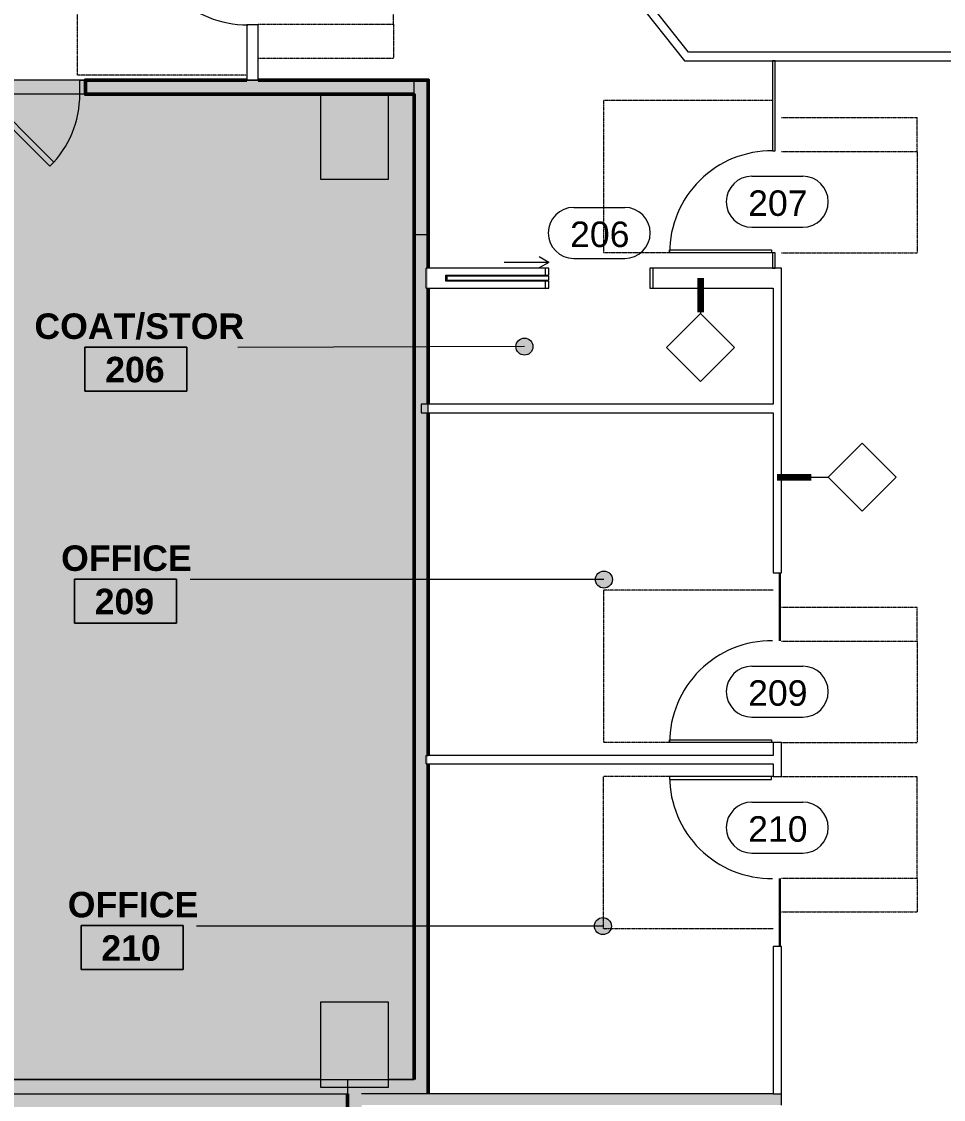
# Model space of a CAD drawing. Header units: inches. Extents: x 842 to 2283, y -57 to 1824.
# Drawn here: x 1530.8 to 1856.2, y 592 to 972.6 of the extents above; entities that cross this region are included whole.
import ezdxf

# ---------------------------------------------------------------- set-up
doc = ezdxf.new("R2010")
doc.units = ezdxf.units.IN
doc.header["$MEASUREMENT"] = 0
doc.linetypes.add('Dash 1_32_', pattern=[0.0625, 0.03125, -0.03125])
for name, color, linetype, lineweight in [('A-AREA-IDEN', 2, 'Continuous', 9), ('A-DETL-GENF', 92, 'Continuous', 9), ('A-DETL-THIN', 151, 'Continuous', 9), ('A-DOOR', 31, 'Continuous', 13), ('A-DOOR-IDEN', 31, 'Continuous', 9), ('A-GENM', 13, 'Dash 1_32_', 9), ('A-GLAZ', 151, 'Continuous', 13), ('A-GLAZ-CURT', 52, 'Continuous', 9), ('A-WALL', 113, 'Continuous', 9), ('A-WALL-IDEN', 211, 'Continuous', 9), ('A-WALL-PATT', 111, 'Continuous', 13), ('I-WALL', 2, 'Continuous', 13), ('Orbis - Background_dwg', 8, 'Continuous', 9), ('Orbis_AR$0$A-Wall-Exst', 7, 'Continuous', 9), ('Orbis_BB$0$A-Door-Exst', 7, 'Continuous', 9), ('Orbis_BB$0$A-Wall-Exst', 7, 'Continuous', 9), ('S-COLS', 52, 'Continuous', 13)]:
    doc.layers.add(name, color=color, linetype=linetype, lineweight=lineweight)
doc.styles.add('Swis721 Lt BT', font='swissl.ttf', dxfattribs={"height": 9})
doc.styles.add('Swis721 Lt BT_B', font='', dxfattribs={"height": 9})
doc.styles.get('Swis721 Lt BT_B').set_extended_font_data('Swis721 Lt BT', bold=True)

# ---------------------------------------------------------------- blocks, each defined once
blk = doc.blocks.new('Concrete-Rectangular-Column - 24 x 30-6914152-Level XX  CONSTRUCTION')
at = {"layer": 'S-COLS', "lineweight": 9}
blk.add_hatch(color=7, dxfattribs=at).paths.add_polyline_path([(12, -15), (12, 15), (-12, 15), (-12, -15)], flags=0)
at = {"layer": 'S-COLS', "color": 8, "lineweight": 20}
for p, q in [((12, 15), (-12, 15)), ((-12, 15), (-12, -15)), ((12, -15), (12, 15)), ((-12, -15), (12, -15))]:
    blk.add_line(p, q, dxfattribs=at)
blk = doc.blocks.new('Door - Pocket Single - Solid-7364832-Level XX  CONSTRUCTION')
at = {"layer": 'A-DOOR', "lineweight": 9}
for p, q in [((-13.82, 3.41), (-14.94, 3.41)), ((-13.82, -3.59), (-13.82, 3.41)), ((21.81, 3.41), (21.81, 0.99)), ((22.93, 3.41), (21.81, 3.41)), ((21.81, 0.99), (22.93, 0.99)), ((-14.94, -3.59), (-13.82, -3.59)), ((22.93, -1.17), (21.81, -1.17)), ((21.81, -1.17), (21.81, -3.59)), ((21.81, -3.59), (22.93, -3.59)), ((21.81, -5.7), (25.22, -3.73)), ((21.81, -5.7), (25.22, -7.67)), ((21.81, -5.7), (37.55, -5.7))]:
    blk.add_line(p, q, dxfattribs=at)
at = {"layer": 'A-DOOR'}
for p, q in [((57.81, 0.6), (21.81, 0.6)), ((21.81, 0.6), (21.81, -0.78)), ((57.81, -0.78), (57.81, 0.6)), ((21.81, -0.78), (57.81, -0.78))]:
    blk.add_line(p, q, dxfattribs=at)
blk = doc.blocks.new('Door - Glass Single - Full Rail - Short Handle-7263213-Level XX  CONSTRUCTION')
at = {"layer": 'A-DOOR', "lineweight": 20}
for p, q in [((17, -2), (18, -2)), ((17, -38), (17, -2)), ((18, -2), (18, -38)), ((18, -38), (17, -38))]:
    blk.add_line(p, q, dxfattribs=at)
at = {"layer": 'A-DOOR', "lineweight": 9}
blk.add_arc((18, -2), 36, 179.5, 270, dxfattribs=at)
at = {"layer": 'A-GENM'}
for p, q in [((-17.81, 49.31), (-29.81, 49.31)), ((-29.81, 1.5), (-29.81, 49.31)), ((-17.81, 49.31), (18, 49.31)), ((-17.81, 1.5), (-17.81, 49.31)), ((18, 1.5), (18, 49.31)), ((17.97, 1.5), (18, 1.5)), ((-35.81, -1.5), (-35.81, -61.31)), ((17.97, -1.5), (18, -1.5)), ((18, -1.5), (18, -61.31)), ((-35.81, -61.31), (18, -61.31))]:
    blk.add_line(p, q, dxfattribs=at)
blk = doc.blocks.new('Door - Glass Single - Full Rail - Short Handle-7028100-Level XX  CONSTRUCTION')
at = {"layer": 'A-DOOR', "lineweight": 20}
for p, q in [((17, 38), (17, 2)), ((18, 38), (17, 38)), ((18, 2), (18, 38)), ((17, 2), (18, 2))]:
    blk.add_line(p, q, dxfattribs=at)
at = {"layer": 'A-DOOR', "lineweight": 9}
blk.add_arc((18, 2), 36, 90, 180.5, dxfattribs=at)
at = {"layer": 'A-GENM'}
for p, q in [((-35.81, 61.31), (18, 61.31)), ((-35.81, 1.5), (-35.81, 61.31)), ((18, 1.5), (18, 61.31)), ((17.97, 1.5), (18, 1.5)), ((-29.81, -1.5), (-29.81, -49.31)), ((-17.81, -1.5), (-17.81, -49.31)), ((17.97, -1.5), (18, -1.5)), ((18, -1.5), (18, -49.31)), ((-17.81, -49.31), (-29.81, -49.31)), ((-17.81, -49.31), (18, -49.31))]:
    blk.add_line(p, q, dxfattribs=at)
blk = doc.blocks.new('Frameless opening with glazing - 24_ x 84_-7275717-Level XX  CONSTRUCTION')
at = {"layer": 'A-GLAZ', "lineweight": 30}
blk.add_line((-13.5, -0.875), (10.5, -0.875), dxfattribs=at)
blk = doc.blocks.new('Door - Glass Single - Full Rail - Long Handle-7282400-Level XX  CONSTRUCTION')
at = {"layer": 'A-DOOR', "lineweight": 20}
for p, q in [((17, 38), (17, 2)), ((18, 38), (17, 38)), ((18, 2), (18, 38)), ((17, 2), (18, 2))]:
    blk.add_line(p, q, dxfattribs=at)
at = {"layer": 'A-DOOR', "lineweight": 9}
blk.add_arc((18, 2), 36, 90, 180.5, dxfattribs=at)
at = {"layer": 'A-GENM'}
for p, q in [((-35.81, 61.81), (18, 61.81)), ((-35.81, 2), (-35.81, 61.81)), ((18, 2), (18, 61.81)), ((17.97, 2), (18, 2)), ((-29.81, -2), (-29.81, -49.81)), ((-17.81, -2), (-17.81, -49.81)), ((17.97, -2), (18, -2)), ((18, -2), (18, -49.81)), ((-17.81, -49.81), (-29.81, -49.81)), ((-17.81, -49.81), (18, -49.81))]:
    blk.add_line(p, q, dxfattribs=at)
blk = doc.blocks.new('Door - Glass Single - Full Rail - Long Handle-7312893-Level XX  CONSTRUCTION')
at = {"layer": 'A-DOOR', "lineweight": 20}
for p, q in [((17, -2), (18, -2)), ((17, -38), (17, -2)), ((18, -2), (18, -38)), ((18, -38), (17, -38))]:
    blk.add_line(p, q, dxfattribs=at)
at = {"layer": 'A-DOOR', "lineweight": 9}
blk.add_arc((18, -2), 36, 179.5, 270, dxfattribs=at)
at = {"layer": 'A-GENM'}
for p, q in [((-17.81, 49.31), (-29.81, 49.31)), ((-29.81, 1.5), (-29.81, 49.31)), ((-17.81, 49.31), (18, 49.31)), ((-17.81, 1.5), (-17.81, 49.31)), ((18, 1.5), (18, 49.31)), ((17.97, 1.5), (18, 1.5)), ((-35.81, -1.75), (-35.81, -61.31)), ((17.97, -1.5), (18, -1.5)), ((18, -1.75), (18, -61.31)), ((-35.81, -61.31), (18, -61.31))]:
    blk.add_line(p, q, dxfattribs=at)
blk = doc.blocks.new('System Panel - Glazed-7314832-Level XX  CONSTRUCTION')
at = {"layer": 'A-GLAZ-CURT', "lineweight": 13}
for p, q in [((-31.15, 1.75), (-36.65, 1.75)), ((-36.65, 1.75), (-36.65, 0.75)), ((-36.65, 0.75), (-31.15, 0.75)), ((-31.15, 0.75), (-31.15, 1.75)), ((36.65, 1.75), (4.85, 1.75)), ((4.85, 1.75), (4.85, 0.75)), ((4.85, 0.75), (36.65, 0.75)), ((36.65, 0.75), (36.65, 1.75))]:
    blk.add_line(p, q, dxfattribs=at)
blk = doc.blocks.new('Orbis - Background_dwg_Orbis_BB-7347761-Level XX  CONSTRUCTION')
at = {"layer": 'Orbis_BB$0$A-Wall-Exst'}
h = blk.add_hatch(color=256, dxfattribs=at)
h.paths.add_polyline_path([(12382.66, 1399.92), (12382.66, 1516.42), (12382.6, 1516.42), (12382.6, 1399.92)], flags=0)
h.paths.add_polyline_path([(11882.91, 1399.92), (11882.91, 1402.92), (11888.16, 1402.92), (11888.16, 1443.92), (11873.16, 1443.92), (11873.16, 1428.92), (11876.16, 1428.92), (11876.16, 1399.92)], flags=0)
h.paths.add_polyline_path([(12204.66, 1404.92), (12205.91, 1404.92), (12205.91, 1512.91), (12097.41, 1512.91), (12097.41, 1404.92), (12200.66, 1404.92)], flags=0)
h.paths.add_polyline_path([(12377.72, 1404.92), (12377.72, 1703.29), (12382.6, 1703.29), (12382.6, 1691.42), (12382.66, 1691.42), (12382.66, 1757.92), (12261.66, 1757.92), (12261.66, 1752.92), (12377.66, 1752.92), (12377.66, 1404.92)], flags=0)
h.paths.add_polyline_path([(11991.41, 1404.92), (11991.41, 1626.92), (12056.66, 1626.92), (12056.66, 1631.92), (11985.66, 1631.92), (11985.66, 1651.92), (11980.41, 1651.92), (11980.41, 1626.67), (11986.16, 1626.67), (11986.16, 1404.92)], flags=0)
h.paths.add_polyline_path([(12102.66, 1405.17), (12102.66, 1507.66), (12200.66, 1507.66), (12200.66, 1405.17), (12196.59, 1405.17)], flags=0)
h.paths.add_polyline_path([(11956.16, 1411.66), (11956.16, 1416.91), (11918.16, 1416.91), (11918.16, 1411.66)], flags=0)
h.paths.add_polyline_path([(11888.16, 1489.92), (11888.16, 1547.92), (11873.16, 1547.92), (11873.16, 1532.92), (11876.16, 1532.92), (11876.16, 1523.92), (11873.16, 1523.92), (11873.16, 1511.92), (11876.16, 1511.92), (11876.16, 1489.92), (11882.91, 1489.92)], flags=0)
h.paths.add_polyline_path([(12382.6, 1519.42), (12382.66, 1519.42), (12382.66, 1640.42), (12382.6, 1640.42), (12382.6, 1523.92)], flags=0)
h.paths.add_polyline_path([(12188.1, 1536.67), (12200.66, 1536.67), (12200.66, 1542.91), (12204.66, 1542.91), (12204.66, 1722.91), (12200.66, 1722.91), (12200.66, 1752.92), (12221.66, 1752.92), (12221.66, 1757.92), (12196.66, 1757.92), (12196.66, 1751.92), (12198.66, 1751.92), (12198.66, 1541.92), (12104.66, 1541.92), (12104.66, 1751.92), (12156.66, 1751.92), (12156.66, 1757.92), (12085.66, 1757.92), (12085.66, 1719.93), (12098.66, 1719.93), (12098.66, 1631.92), (12096.66, 1631.92), (12096.66, 1626.92), (12098.66, 1626.92), (12098.66, 1542.91), (12102.66, 1542.91), (12102.66, 1536.67), (12175.83, 1536.67)], flags=0)
h.paths.add_polyline_path([(11879.25, 1593.92), (11888.16, 1593.92), (11888.16, 1651.92), (11873.16, 1651.92), (11873.16, 1636.92), (11876.16, 1636.92), (11876.16, 1627.92), (11873.16, 1627.92), (11873.16, 1615.92), (11876.16, 1615.92), (11876.16, 1593.92)], flags=0)
h.paths.add_polyline_path([(12382.66, 1643.42), (12382.66, 1684.42), (12382.6, 1684.42), (12382.6, 1643.42)], flags=0)
h.paths.add_polyline_path([(11877.29, 1697.92), (11888.16, 1697.92), (11888.16, 1756.91), (11918.16, 1756.91), (11918.16, 1754.92), (11956.16, 1754.92), (11956.16, 1756.91), (11986.16, 1756.91), (11986.16, 1754.92), (11995.66, 1754.92), (11995.66, 1722.93), (11985.66, 1722.93), (11985.66, 1740.91), (11980.41, 1740.91), (11980.41, 1697.92), (11985.66, 1697.92), (11985.66, 1719.93), (11998.66, 1719.93), (11998.66, 1757.92), (11876.16, 1757.92), (11876.16, 1733.92), (11873.16, 1733.92), (11873.16, 1721.92), (11876.16, 1721.92), (11876.16, 1697.92)], flags=0)
h.paths.add_polyline_path([(12098.66, 1722.91), (12088.66, 1722.93), (12088.66, 1754.92), (12102.66, 1754.92), (12102.64, 1722.91), (12102.42, 1722.91)], flags=0)
h.paths.add_polyline_path([(11918.16, 1740.92), (11956.16, 1740.92), (11956.16, 1746.17), (11918.16, 1746.17)], flags=0)
at = {"layer": 'Orbis_BB$0$A-Door-Exst', "color": 250, "lineweight": 13, "flags": 128}
for points in [[(12259.66, 1757.92), (12261.66, 1757.92), (12261.66, 1752.92), (12259.66, 1752.92)], [(12223.66, 1752.92), (12225.08, 1754.33), (12250.53, 1728.87), (12249.12, 1727.46)]]:
    blk.add_lwpolyline(points, close=True, dxfattribs=at)
at = {"layer": 'Orbis_BB$0$A-Door-Exst', "color": 250, "lineweight": 13}
blk.add_arc((12223.66, 1752.92), 36, 315, 360, dxfattribs=at)
at = {"layer": 'Orbis_BB$0$A-Wall-Exst', "color": 50, "lineweight": 50}
for p, q in [((12382.66, 1703.35), (12382.66, 1698.35)), ((12382.66, 1643.42), (12382.66, 1684.42)), ((12382.66, 1519.41), (12382.66, 1640.42)), ((12382.66, 1399.92), (12382.66, 1516.42))]:
    blk.add_line(p, q, dxfattribs=at)
at = {"layer": 'Orbis_BB$0$A-Wall-Exst', "color": 50, "lineweight": 50, "flags": 128}
for points in [[(12318.65, 1757.92), (12261.66, 1757.92), (12261.66, 1752.92), (12377.66, 1752.92), (12377.66, 1404.92)], [(12382.66, 1691.42), (12382.66, 1757.92), (12322.65, 1757.92)]]:
    blk.add_lwpolyline(points, dxfattribs=at)
blk = doc.blocks.new('Orbis - Background_dwg-7329766-Level XX  CONSTRUCTION')
at = {"layer": 'Orbis_AR$0$A-Wall-Exst'}
h = blk.add_hatch(color=256, dxfattribs=at)
h.paths.add_polyline_path([(1645.87, 56.98), (1645.98, 56.98), (1645.98, 67.98), (1645.87, 67.98), (1645.87, 62.31)], flags=0)
h.paths.add_polyline_path([(1650.86, 97.98), (1650.87, 97.98), (1650.86, 97.98)], flags=0)
h.paths.add_polyline_path([(1645.92, 97.98), (1645.98, 97.98), (1645.98, 207.29), (1645.87, 207.29), (1645.87, 97.98)], flags=0)
h.paths.add_polyline_path([(1650.87, 239.19), (1650.87, 246.16), (1650.8, 246.16), (1650.8, 239.19)], flags=0)
h.paths.add_polyline_path([(1645.92, 239.19), (1645.92, 593.98), (1645.87, 593.97), (1645.87, 239.19)], flags=0)
h.paths.add_polyline_path([(1650.86, 250.16), (1650.87, 250.16), (1650.87, 349.6), (1650.8, 349.6), (1650.8, 250.16)], flags=0)
h.paths.add_polyline_path([(1650.87, 353.6), (1650.87, 469.89), (1650.8, 469.89), (1650.8, 353.6)], flags=0)
h.paths.add_polyline_path([(1650.87, 473.89), (1650.87, 589.98), (1650.8, 589.98), (1650.8, 473.89)], flags=0)
at = {"layer": 'Orbis_AR$0$A-Wall-Exst', "color": 50, "lineweight": 50}
blk.add_line((1674.37, 897.42), (1674.37, 892.42), dxfattribs=at)
at = {"layer": 'Orbis_AR$0$A-Wall-Exst', "color": 50, "lineweight": 50, "flags": 128}
blk.add_lwpolyline([(1645.87, 593.98), (1645.87, 593.48), (1645.87, 350.1), (1645.87, 248.16), (1645.87, 239.19)], dxfattribs=at)
blk.add_blockref('Orbis - Background_dwg_Orbis_BB-7347761-Level XX  CONSTRUCTION', (-10708.29, -805.94))
blk = doc.blocks.new('Room Tag - Room Name and Number-3379422-Level XX  CONSTRUCTION')
at = {"layer": 'A-AREA-IDEN'}
for p, q in [((-0.1881, -0.1636), (-0.1881, -0.0018)), ((-0.1881, -0.0018), (0.1869, -0.0018)), ((0.1869, -0.0018), (-0.1881, -0.0018)), ((-0.1881, -0.0018), (-0.1881, -0.1636)), ((0.1869, -0.0018), (0.1869, -0.1636)), ((0.1869, -0.1636), (0.1869, -0.0018)), ((0.1869, -0.1636), (-0.1881, -0.1636)), ((-0.1881, -0.1636), (0.1869, -0.1636))]:
    blk.add_line(p, q, dxfattribs=at)
blk = doc.blocks.new('Door Tag - Door Tag-41184-Level XX  CONSTRUCTION')
at = {"layer": 'A-DOOR-IDEN'}
for p, q in [((-0.09375, 0.09375), (0.09375, 0.09375)), ((-0.09375, -0.09375), (0.09375, -0.09375))]:
    blk.add_line(p, q, dxfattribs=at)
for centre, start, end in [((-0.09375, 0), 90, 270), ((0.09375, 0), 270, 90)]:
    blk.add_arc(centre, 0.09375, start, end, dxfattribs=at)
blk = doc.blocks.new('Wall Tag - 1_4_-62626-Level XX  CONSTRUCTION')
at = {"layer": 'A-WALL-IDEN'}
for p, q in [((-0.125, 0), (0, 0.125)), ((0, 0.125), (0.125, 0)), ((-0.125, 0), (0, -0.125)), ((0, -0.125), (0.125, 0))]:
    blk.add_line(p, q, dxfattribs=at)

msp = doc.modelspace()

# ---------------------------------------------------------------- hatches: boundary and pattern name
at = {"layer": 'A-AREA-IDEN'}
h = msp.add_hatch(color=256, dxfattribs=at)
edge = h.paths.add_edge_path(flags=0)
edge.add_arc((1708.33, 857.83), 3, 0, 360)
h = msp.add_hatch(color=256, dxfattribs=at)
edge = h.paths.add_edge_path(flags=0)
edge.add_arc((1736.39, 775.55), 3, 0, 360)
h = msp.add_hatch(color=256, dxfattribs=at)
edge = h.paths.add_edge_path(flags=0)
edge.add_arc((1736.03, 653.2), 3, 0, 360)
at = {"layer": 'A-DETL-GENF'}
h = msp.add_hatch(color=9, dxfattribs=at)
h.paths.add_polyline_path([(1688, -9.77), (2180.09, -9.77), (2180.09, 282.04), (2178.37, 282.04), (2178.37, 269.98), (2160.37, 269.98), (2160.37, 281.98), (2145.5, 281.98), (2145.5, 222.1), (2148.37, 222.1), (2148.37, 48.98), (1645.98, 48.98), (1645.98, 56.98), (1645.87, 56.98), (1645.87, 67.98), (1645.98, 67.98), (1645.98, 68.19), (1645.71, 68.23), (1643.24, 68.89), (1642.84, 69.08), (1642.63, 69.12), (1642.36, 69.3), (1640.87, 69.99), (1639.47, 70.98), (1636.37, 70.98), (1636.37, 74.07), (1635.38, 75.48), (1634.68, 76.98), (1634.51, 77.24), (1634.47, 77.43), (1634.27, 77.85), (1633.6, 80.38), (1633.38, 83.07), (1633.6, 85.59), (1634.27, 88.11), (1635.38, 90.48), (1636.37, 91.9), (1636.37, 94.98), (1639.44, 94.98), (1640.87, 95.97), (1643.24, 97.08), (1645.98, 97.86), (1645.98, 97.98), (1645.87, 97.98), (1645.87, 207.29), (1645.98, 207.29), (1645.98, 208.97), (1636.37, 208.97), (1636.37, 239.19), (1645.87, 239.19), (1645.87, 593.98), (1179.62, 593.98), (1179.62, 528.98), (842.21, 528.98), (842.21, -9.77), (1603.42, -9.77)], flags=0)
h.paths.add_polyline_path([(1439.37, 58.98), (1435.75, 59.1), (1357.37, 59.1), (1357.37, 54.98), (1402.37, 54.98), (1402.37, 58.98), (1435.75, 58.98)], flags=0)
h.paths.add_polyline_path([(1350.37, 47.98), (1350.37, 122.98), (1361, 122.98), (1361, 62.73), (1439.37, 62.73), (1439.37, 51.98), (1409.37, 51.98), (1409.37, 47.98), (1357.37, 47.98)], flags=0)
h.paths.add_polyline_path([(928.37, 67.98), (928.24, 68), (925.84, 68.21), (923.32, 68.89), (922.97, 69.05), (922.63, 69.12), (922.17, 69.42), (920.95, 69.99), (919.55, 70.98), (916.37, 70.98), (916.37, 74.18), (915.46, 75.48), (914.94, 76.59), (914.49, 77.34), (914.35, 77.85), (913.68, 80.38), (913.45, 82.58), (913.39, 83.07), (913.51, 83.68), (913.68, 85.59), (914.51, 88.72), (914.92, 89.32), (915.46, 90.48), (916.37, 91.79), (916.37, 94.98), (919.52, 94.98), (920.95, 95.97), (922.25, 96.58), (922.63, 96.83), (922.91, 96.89), (923.32, 97.08), (925.84, 97.76), (928.54, 97.98), (931.05, 97.76), (933.58, 97.08), (935.95, 95.97), (937.37, 94.98), (940.37, 94.98), (940.37, 92.01), (941.44, 90.48), (942.54, 88.11), (943.22, 85.59), (943.45, 82.98), (943.22, 80.38), (942.54, 77.85), (941.44, 75.48), (940.37, 73.96), (940.37, 70.98), (937.35, 70.98), (935.95, 69.99), (933.58, 68.89), (931.05, 68.21), (928.41, 67.98)], flags=0)
h.paths.add_polyline_path([(1288.37, 67.98), (1288.3, 67.99), (1285.77, 68.21), (1283.24, 68.89), (1282.84, 69.08), (1282.63, 69.12), (1282.36, 69.3), (1280.87, 69.99), (1279.47, 70.98), (1276.37, 70.98), (1276.37, 74.07), (1275.38, 75.48), (1274.68, 76.98), (1274.51, 77.24), (1274.47, 77.43), (1274.27, 77.85), (1273.6, 80.38), (1273.38, 83.07), (1273.6, 85.59), (1274.27, 88.11), (1275.38, 90.48), (1276.37, 91.9), (1276.37, 94.98), (1279.44, 94.98), (1280.87, 95.97), (1283.24, 97.08), (1285.77, 97.76), (1288.46, 97.98), (1290.97, 97.76), (1293.5, 97.08), (1295.87, 95.97), (1297.3, 94.98), (1300.37, 94.98), (1300.37, 91.9), (1301.36, 90.48), (1302.47, 88.11), (1303.14, 85.59), (1303.37, 82.97), (1303.14, 80.38), (1302.47, 77.85), (1302.27, 77.43), (1302.23, 77.24), (1302.06, 76.98), (1301.36, 75.48), (1300.37, 74.07), (1300.37, 70.98), (1297.27, 70.98), (1295.87, 69.99), (1294.38, 69.3), (1294.11, 69.12), (1293.9, 69.08), (1293.5, 68.89), (1290.97, 68.21), (1288.41, 67.98)], flags=0)
h.paths.add_polyline_path([(940.37, 208.97), (916.37, 208.97), (916.37, 209.19), (916.15, 209.19), (916.15, 239.19), (940.15, 239.19), (940.15, 238.97), (940.37, 238.97), (940.37, 214.97)], flags=0)
h.paths.add_polyline_path([(1288.06, 208.97), (1276.37, 208.97), (1276.37, 239.19), (1300.37, 239.19), (1300.37, 208.97)], flags=0)
h.paths.add_polyline_path([(842.21, 593.97), (935.62, 593.98), (935.62, 598.98), (937.62, 598.98), (937.62, 740.22), (867.12, 740.22), (867.12, 647.48), (844.25, 647.48), (844.25, 623.98), (893.25, 623.98), (893.25, 598.98), (895.62, 598.98), (895.62, 593.98), (888.25, 593.98), (888.25, 612.48), (844.25, 612.48), (844.25, 593.98), (842.21, 593.98)], flags=0)
h.paths.add_polyline_path([(1247.87, 596.98), (1247.87, 605.72), (1209.87, 605.72), (1209.87, 596.98)], flags=0)
h.paths.add_polyline_path([(972.87, 596.98), (1010.87, 596.98), (1010.87, 605.72), (972.87, 605.72)], flags=0)
h.paths.add_polyline_path([(1283.12, 598.98), (1389.12, 598.98), (1389.12, 706.97), (1380.37, 706.97), (1380.37, 736.97), (1390.37, 736.97), (1390.37, 820.98), (1388.37, 820.98), (1388.37, 825.98), (1390.37, 825.98), (1390.37, 913.99), (1377.37, 913.99), (1377.37, 951.98), (1290.37, 951.98), (1290.37, 913.99), (1277.37, 913.99), (1277.37, 891.98), (1272.12, 891.98), (1272.12, 934.97), (1179.87, 934.97), (1179.87, 891.98), (1167.87, 891.98), (1167.87, 845.98), (1179.87, 845.98), (1179.87, 787.98), (1167.87, 787.98), (1167.87, 741.98), (1179.87, 741.98), (1179.87, 683.98), (1167.87, 683.98), (1167.87, 637.98), (1179.87, 637.98), (1179.87, 610.97), (1277.87, 610.97), (1277.87, 820.73), (1272.12, 820.73), (1272.12, 845.98), (1277.37, 845.98), (1277.37, 825.98), (1348.37, 825.98), (1348.37, 820.98), (1283.12, 820.98), (1283.12, 605.05)], flags=0)
h.paths.add_polyline_path([(1497.62, 598.98), (1636.37, 598.98), (1636.37, 626.3), (1660.37, 626.3), (1660.37, 598.98), (1669.37, 598.98), (1669.37, 946.98), (1553.37, 946.98), (1553.37, 951.98), (1513.37, 951.98), (1513.37, 946.98), (1506.37, 946.97), (1506.37, 916.97), (1496.37, 916.97), (1496.37, 736.97), (1506.37, 736.97), (1506.37, 706.97), (1497.62, 706.97), (1497.62, 599.23)], flags=0)
h.paths.add_polyline_path([(1488.37, 599.23), (1492.37, 599.23), (1492.37, 701.72), (1394.37, 701.72), (1394.37, 599.23), (1488.3, 599.23)], flags=0)
h.paths.add_polyline_path([(1010.87, 610.97), (1040.87, 610.97), (1040.87, 637.98), (1052.87, 637.98), (1052.87, 683.98), (1040.87, 683.98), (1040.87, 741.98), (1052.87, 741.98), (1052.87, 787.98), (1040.87, 787.98), (1040.87, 845.98), (1052.87, 845.98), (1052.87, 891.98), (1040.87, 891.98), (1040.87, 918.98), (942.87, 918.98), (942.87, 610.97), (972.87, 610.97)], flags=0)
h.paths.add_polyline_path([(844.25, 616.48), (888.25, 616.48), (888.25, 619.98), (844.25, 619.98)], flags=0)
h.paths.add_polyline_path([(842.21, 652.48), (862.12, 652.48), (862.12, 745.22), (891.62, 745.22), (891.62, 840.22), (857.37, 840.22), (857.37, 845.22), (919.37, 845.22), (919.37, 947.22), (842.21, 947.22), (842.21, 671.78)], flags=0)
h.paths.add_polyline_path([(1488.37, 706.97), (1492.37, 706.97), (1492.37, 730.73), (1394.37, 730.73), (1394.37, 706.97), (1459.04, 706.97)], flags=0)
h.paths.add_polyline_path([(1451.16, 735.98), (1490.37, 735.98), (1490.37, 945.98), (1488.37, 945.98), (1488.37, 951.98), (1448.37, 951.98), (1448.37, 945.98), (1396.37, 945.98), (1396.37, 735.98), (1434.26, 735.98)], flags=0)
h.paths.add_polyline_path([(896.62, 745.22), (898.37, 745.22), (898.37, 840.22), (896.62, 840.22), (896.62, 745.47)], flags=0)
h.paths.add_polyline_path([(903.62, 745.47), (937.62, 745.47), (937.62, 839.97), (903.62, 839.97), (903.62, 823.79)], flags=0)
h.paths.add_polyline_path([(934.14, 845.22), (937.62, 845.22), (937.62, 924.23), (1040.87, 924.23), (1040.87, 934.97), (1010.87, 934.97), (1010.87, 949.22), (972.87, 949.22), (972.87, 934.97), (942.87, 934.97), (942.87, 949.22), (923.37, 949.22), (923.37, 845.22)], flags=0)
h.paths.add_polyline_path([(1645.98, 916.97), (1636.37, 916.97), (1636.37, 946.97), (1660.37, 946.97), (1660.37, 916.97)], flags=0)
h.paths.add_polyline_path([(1277.37, 916.99), (1287.37, 916.99), (1287.37, 948.98), (1277.87, 948.98), (1277.87, 934.97), (1277.37, 934.97), (1277.37, 926.99)], flags=0)
h.paths.add_polyline_path([(1247.87, 940.23), (1247.87, 948.98), (1209.87, 948.98), (1209.87, 940.23)], flags=0)
h.paths.add_polyline_path([(1380.37, 946.99), (1394.37, 946.99), (1394.37, 948.98), (1380.37, 948.98)], flags=0)
h.paths.add_polyline_path([(1057.88, 1041.22), (1150.88, 1041.22), (1150.88, 1213.6), (932.37, 1213.6), (932.37, 1120.66), (933.12, 1120.66), (933.12, 1119.16), (931.62, 1119.16), (931.62, 1118.66), (929.12, 1118.66), (929.12, 1119.16), (927.62, 1119.16), (927.62, 1120.66), (928.37, 1120.66), (928.37, 1292.47), (913.87, 1292.47), (913.87, 1327.47), (928.54, 1327.47), (928.54, 1417.98), (928.37, 1417.98), (928.37, 1432.97), (912.37, 1432.97), (912.37, 1472.97), (928.37, 1472.97), (928.37, 1478.48), (940.37, 1478.48), (940.37, 1429.98), (1152.37, 1429.98), (1152.37, 1477.98), (1145.37, 1477.98), (1145.37, 1712.98), (940.37, 1712.98), (940.37, 1700.97), (916.37, 1700.97), (916.37, 1712.98), (842.21, 1712.98), (842.21, 1041.22), (928.37, 1041.22), (928.37, 1045.29), (927.62, 1045.29), (927.62, 1046.79), (929.12, 1046.79), (929.12, 1047.29), (931.62, 1047.29), (931.62, 1046.79), (933.12, 1046.79), (933.12, 1045.29), (932.37, 1045.29), (932.37, 1041.22), (1011.37, 1041.22)], flags=0)
h.paths.add_polyline_path([(958.58, 1217.35), (1150.88, 1217.35), (1150.88, 1398.47), (1148.75, 1398.47), (1148.75, 1418.36), (944.25, 1418.36), (944.25, 1327.47), (944.45, 1327.47), (944.45, 1292.47), (944.25, 1292.47), (944.25, 1217.35), (944.45, 1217.35)], flags=0)
h.paths.add_polyline_path([(940.5, 1217.35), (940.5, 1292.47), (932.37, 1292.47), (932.37, 1217.35), (940.45, 1217.35)], flags=0)
h.paths.add_polyline_path([(940.45, 1319.16), (940.45, 1324.47), (940.37, 1324.47), (940.37, 1319.16)], flags=0)
h.paths.add_polyline_path([(932.37, 1327.47), (940.5, 1327.47), (940.5, 1417.98), (932.29, 1417.98), (932.29, 1327.47)], flags=0)
h.paths.add_polyline_path([(1151.06, 1410.1), (1153.88, 1410.1), (1153.88, 1418.36), (1150.88, 1418.36), (1150.88, 1410.1)], flags=0)
h.paths.add_polyline_path([(2003.37, 1410.47), (2059.94, 1410.47), (2028.24, 1641.93), (2004.53, 1724.6), (2003.37, 1724.6), (2003.37, 1700.97), (1955.37, 1700.97), (1955.37, 1712.97), (1840.37, 1712.97), (1840.37, 1700.97), (1816.37, 1700.97), (1816.37, 1712.98), (1672.37, 1712.98), (1672.37, 1700.97), (1624.37, 1700.97), (1624.37, 1712.98), (1480.37, 1712.98), (1480.37, 1700.97), (1456.37, 1700.97), (1456.37, 1712.98), (1312.37, 1712.98), (1312.37, 1700.97), (1264.37, 1700.97), (1264.37, 1712.98), (1176.37, 1712.98), (1176.37, 1700.97), (1160.37, 1700.97), (1160.37, 1461.1), (1176.54, 1461.1), (1176.54, 1437.1), (1176.37, 1437.1), (1176.37, 1436.97), (1160.37, 1436.97), (1160.37, 1410.47), (1979.37, 1410.47)], flags=0)
h.paths.add_polyline_path([(1456.37, 1436.97), (1456.37, 1460.97), (1456.48, 1460.97), (1456.48, 1461.1), (1480.48, 1461.1), (1480.48, 1437.1), (1480.37, 1437.1), (1480.37, 1436.97), (1456.48, 1436.97)], flags=0)
h.paths.add_polyline_path([(1152.37, 1484.98), (1152.37, 1712.98), (1150.37, 1712.98), (1150.37, 1484.98), (1150.88, 1484.98)], flags=0)
h.paths.add_polyline_path([(1998.26, 1541.91), (1974.26, 1541.91), (1974.26, 1565.91), (1974.37, 1565.91), (1974.37, 1565.97), (1998.37, 1565.97), (1998.37, 1541.97), (1998.26, 1541.97)], flags=0)
h.paths.add_polyline_path([(1660.37, 1541.91), (1636.37, 1541.91), (1636.37, 1565.97), (1660.37, 1565.97), (1660.37, 1541.97)], flags=0)
h.paths.add_polyline_path([(1300.37, 1541.91), (1276.37, 1541.91), (1276.37, 1565.97), (1300.37, 1565.97), (1300.37, 1541.97)], flags=0)
at = {"layer": 'A-WALL-PATT', "lineweight": 9}
for points in [[(1674.31, 593.98), (1674.31, 897.36), (1669.43, 897.36), (1669.43, 593.98)], [(1247.87, 593.98), (1669.43, 593.98), (1669.43, 598.98), (1660.37, 598.98), (1660.37, 596.3), (1636.37, 596.3), (1636.37, 598.98), (1247.87, 598.98), (1247.87, 596.98)], [(1645.92, 239.19), (1650.8, 239.19), (1650.8, 593.98), (1645.92, 593.98), (1645.92, 256.11)], [(1796.09, 589.98), (1799.09, 589.98), (1799.09, 593.98), (1650.8, 593.98), (1650.8, 589.98), (1688, 589.98)]]:
    msp.add_hatch(color=7, dxfattribs=at).paths.add_polyline_path(points, flags=0)

# ---------------------------------------------------------------- linework, layer by layer
at = {"layer": 'A-AREA-IDEN'}
for p, q in [((1708.33, 857.83), (1607.13, 857.47)), ((1736.39, 775.55), (1590.28, 775.55)), ((1736.03, 653.2), (1592.62, 653.2))]:
    msp.add_line(p, q, dxfattribs=at)
for centre in [(1708.33, 857.83), (1736.39, 775.55), (1736.03, 653.2)]:
    msp.add_circle(centre, 3, dxfattribs=at)
at = {"layer": 'A-DETL-THIN'}
for p, q in [((1669.43, 951.98), (1167.87, 951.98)), ((1669.43, 598.98), (1669.43, 951.98)), ((1669.43, 946.98), (1496.37, 946.98)), ((1669.43, 598.98), (1669.43, 946.98)), ((1496.37, 598.98), (1669.43, 598.98)), ((1645.98, 598.98), (1669.43, 598.98)), ((1645.98, 48.98), (1645.98, 598.98))]:
    msp.add_line(p, q, dxfattribs=at)
at = {"layer": 'A-WALL', "lineweight": 13}
for p, q in [((1715.79, 885.48), (1673.68, 885.48)), ((1715.79, 883.06), (1715.79, 885.48)), ((1796.09, 885.48), (1753.67, 885.48)), ((1753.67, 885.48), (1753.67, 878.48)), ((1680.54, 880.9), (1680.54, 883.06)), ((1680.54, 883.06), (1715.79, 883.06)), ((1715.79, 880.9), (1680.54, 880.9)), ((1715.79, 878.48), (1715.79, 880.9)), ((1673.68, 878.48), (1715.79, 878.48)), ((1753.67, 878.48), (1796.09, 878.48)), ((1673.68, 713.48), (1674.31, 713.48)), ((1673.68, 710.48), (1674.31, 710.48)), ((1796.09, 593.98), (1799.09, 593.98))]:
    msp.add_line(p, q, dxfattribs=at)
at = {"layer": 'A-WALL'}
msp.add_line((1673.68, 878.48), (1673.68, 885.48), dxfattribs=at)
at = {"layer": 'A-WALL-IDEN', "lineweight": 90}
for p, q in [((1770.48, 881.98), (1770.48, 869.98)), ((1797.59, 811.73), (1809.59, 811.73))]:
    msp.add_line(p, q, dxfattribs=at)
at = {"layer": 'A-WALL-IDEN'}
for p, q in [((1770.48, 881.98), (1770.48, 869.47)), ((1797.59, 811.73), (1815.59, 811.73))]:
    msp.add_line(p, q, dxfattribs=at)
at = {"layer": 'I-WALL'}
for p, q in [((1766.25, 961.77), (1704.38, 1040.16)), ((1702.03, 1038.3), (1764.8, 958.77)), ((1614.35, 971.48), (1610.35, 971.48)), ((1610.35, 971.48), (1610.35, 951.98)), ((1614.35, 951.98), (1614.35, 971.48)), ((1993.87, 961.77), (1766.25, 961.77)), ((1764.8, 958.77), (1993.87, 958.77)), ((1610.35, 951.98), (1614.35, 951.98)), ((1799.09, 885.48), (1796.09, 885.48)), ((1799.09, 777.98), (1799.09, 885.48)), ((1796.09, 878.48), (1796.09, 837.48)), ((1796.09, 837.48), (1671.87, 837.48)), ((1671.87, 837.48), (1671.87, 834.48)), ((1671.87, 834.48), (1796.09, 834.48)), ((1796.09, 834.48), (1796.09, 777.98)), ((1796.09, 777.98), (1799.09, 777.98)), ((1799.09, 717.98), (1796.09, 717.98)), ((1796.09, 717.98), (1796.09, 713.48)), ((1799.09, 705.98), (1799.09, 717.98)), ((1796.09, 713.48), (1674.31, 713.48)), ((1674.31, 710.48), (1796.09, 710.48)), ((1796.09, 710.48), (1796.09, 705.98)), ((1796.09, 705.98), (1799.09, 705.98)), ((1799.09, 645.98), (1796.09, 645.98)), ((1796.09, 645.98), (1796.09, 593.98)), ((1799.09, 593.98), (1799.09, 645.98))]:
    msp.add_line(p, q, dxfattribs=at)
at = {"layer": 'I-WALL', "color": 8, "lineweight": 20}
for p, q in [((1674.31, 897.36), (1669.43, 897.36)), ((1669.43, 897.36), (1669.43, 598.98)), ((1674.31, 885.48), (1674.31, 897.36)), ((1674.31, 713.48), (1674.31, 878.48)), ((1674.31, 593.98), (1674.31, 710.48)), ((1636.37, 598.98), (1247.87, 598.98)), ((1669.43, 598.98), (1660.37, 598.98)), ((1174.62, 593.98), (1645.92, 593.98)), ((1645.92, 593.98), (1645.92, 239.19)), ((1796.09, 593.98), (1650.8, 593.98)), ((1799.09, 589.98), (1799.09, 593.98))]:
    msp.add_line(p, q, dxfattribs=at)
at = {"layer": 'I-WALL', "lineweight": 9}
msp.add_line((1673.68, 710.48), (1673.68, 713.48), dxfattribs=at)

# ---------------------------------------------------------------- block references
at = {"layer": 'A-AREA-IDEN', "xscale": 95.99999999999994, "yscale": 95.99999999999994, "zscale": 95.99999999999994}
for p in [(1571.23, 857.83), (1567.51, 775.92), (1569.86, 653.57)]:
    msp.add_blockref('Room Tag - Room Name and Number-3379422-Level XX  CONSTRUCTION', p, dxfattribs=at)
at = {"layer": 'A-DOOR'}
for name, p, rotation in [('Door - Glass Single - Full Rail - Long Handle-7282400-Level XX  CONSTRUCTION', (1612.35, 989.48), 90), ('Door - Glass Single - Full Rail - Long Handle-7312893-Level XX  CONSTRUCTION', (1797.59, 908.98), 269.9999999999998), ('Door - Pocket Single - Solid-7364832-Level XX  CONSTRUCTION', (1738.72, 881.89), 180), ('Door - Glass Single - Full Rail - Short Handle-7263213-Level XX  CONSTRUCTION', (1797.59, 735.98), 270), ('Door - Glass Single - Full Rail - Short Handle-7028100-Level XX  CONSTRUCTION', (1797.59, 687.98), 90)]:
    msp.add_blockref(name, p, dxfattribs=dict(at, rotation=rotation))
at = {"layer": 'A-DOOR-IDEN', "xscale": 95.99999999999994, "yscale": 95.99999999999994, "zscale": 95.99999999999994}
for p in [(1797.59, 908.98), (1734.73, 897.98), (1797.59, 735.98), (1797.59, 687.98)]:
    msp.add_blockref('Door Tag - Door Tag-41184-Level XX  CONSTRUCTION', p, dxfattribs=at)
at = {"layer": 'A-GLAZ', "rotation": 90}
for p in [(1797.59, 767.48), (1797.59, 659.48)]:
    msp.add_blockref('Frameless opening with glazing - 24_ x 84_-7275717-Level XX  CONSTRUCTION', p, dxfattribs=at)
at = {"layer": 'A-GLAZ-CURT', "rotation": 89.99999999999974}
msp.add_blockref('System Panel - Glazed-7314832-Level XX  CONSTRUCTION', (1797.59, 922.13), dxfattribs=at)
at = {"layer": 'A-WALL-IDEN', "xscale": 95.99999999999994, "yscale": 95.99999999999994, "zscale": 95.99999999999994}
for p in [(1770.48, 857.47), (1827.59, 811.73)]:
    msp.add_blockref('Wall Tag - 1_4_-62626-Level XX  CONSTRUCTION', p, dxfattribs=at)
at = {"layer": 'Orbis - Background_dwg', "color": 7}
msp.add_blockref('Orbis - Background_dwg-7329766-Level XX  CONSTRUCTION', (0, 0), dxfattribs=at)
at = {"layer": 'S-COLS', "lineweight": 9}
for p in [(1648.37, 931.97), (1648.37, 611.3)]:
    msp.add_blockref('Concrete-Rectangular-Column - 24 x 30-6914152-Level XX  CONSTRUCTION', p, dxfattribs=at)

# ---------------------------------------------------------------- texts
at = {"layer": 'A-AREA-IDEN', "char_height": 9, "attachment_point": 1, "style": 'Swis721 Lt BT_B'}
for s, insert, width in [('COAT/STOR', (1535.36, 869.55), 86.658), ('206', (1560.34, 854.23), 25.452), ('OFFICE', (1544.77, 787.63), 54.843), ('209', (1556.62, 772.32), 25.452), ('OFFICE', (1547.12, 665.28), 54.843), ('210', (1558.96, 649.96), 25.452)]:
    msp.add_mtext(s, dxfattribs=dict(at, insert=insert, width=width))
at = {"layer": 'A-DOOR-IDEN', "char_height": 9, "width": 24.543, "attachment_point": 1, "style": 'Swis721 Lt BT'}
for s, insert in [('207', (1787.29, 913)), ('206', (1724.43, 902)), ('209', (1787.29, 740)), ('210', (1787.29, 692))]:
    msp.add_mtext(s, dxfattribs=dict(at, insert=insert))

doc.saveas('drawing.dxf')
